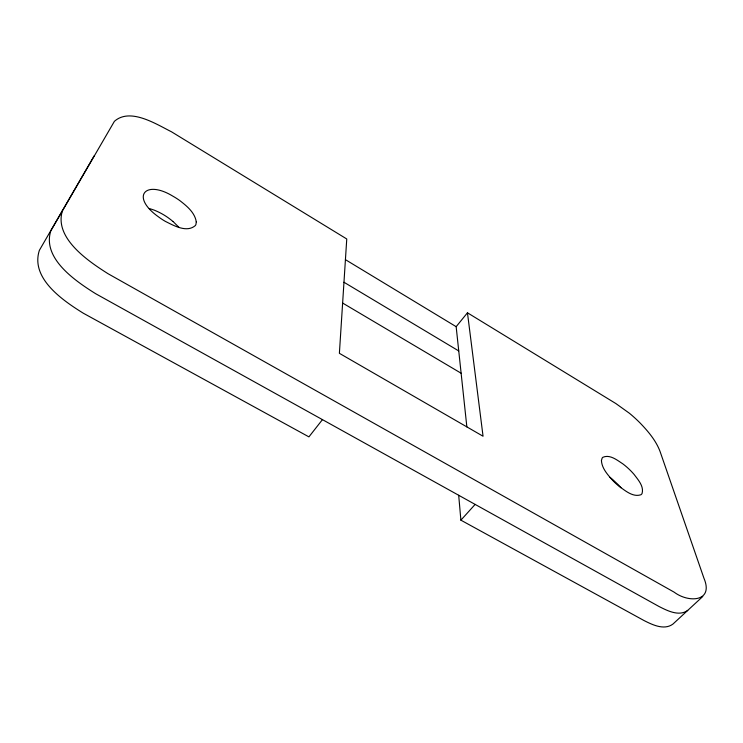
<?xml version="1.0" encoding="UTF-8"?>
<svg xmlns="http://www.w3.org/2000/svg" width="743" height="743" viewBox="0 0 743 743"><rect width="100%" height="100%" fill="white"/><g stroke="black" fill="none" stroke-linecap="round" stroke-linejoin="round"><path stroke-width="1.11" d="M62.403 210.826C53.895 238.178 88.482 261.313 108.069 273.73L674.17 592.171C688.752 603.186 714.032 601.839 703.9 578.1L660.035 451.391C655.855 440.367 648.017 431.2 639.927 422.823A141.495 141.495 0 0 0 629.405 413.257L615.836 403.533L467.458 312.794L456.156 326.679L466.855 426.891M94.138 155.872L39.379 250.317C30.194 278.346 62.979 300.59 83.337 313.23L308.921 436.875L322.453 419.628M702.785 596.48L672.954 624.064C664.186 630.566 652.493 624.817 644.023 620.544L460.892 520.165L475.139 504.404M687.749 610.384C678.944 616.746 667.39 610.718 658.976 606.474L95.587 293.671C75.647 281.142 41.914 258.48 50.83 230.794L114.394 121.332C130.146 107.317 156.123 124.109 171.484 131.79L346.758 238.977L339.384 353.315L483.052 436.234L467.458 312.794M149.278 208.495L154.042 210.074A66.48 66.48 0 0 1 172.915 221.46M342.625 303.042L461.124 373.227M343.963 282.247L458.747 350.947M345.421 259.651L456.156 326.679M172.961 221.414L178.952 227.339M458.691 495.275L460.892 520.165M620.944 487.761A66.201 66.201 0 0 0 618.083 484.594L612.901 479.727A65.904 65.904 0 0 0 609.938 477.359M601.431 460.511C601.821 468.415 607.774 474.786 612.724 480.433A72.749 72.749 0 0 0 619.058 486.275C625.197 490.612 632.878 497.457 640.893 494.764A3.613 3.613 0 0 0 642.054 493.519C644.181 486.349 638.051 479.737 634.067 474.396A71.105 71.105 0 0 0 622.838 463.864C617.219 460.223 609.892 454.122 602.898 457.279A3.585 3.585 0 0 0 602.146 458.106L601.431 460.511M196.273 221.841L195.966 224.293A5.433 5.433 0 0 1 195.363 225.556C186.716 233.051 173.881 225.593 165.28 221.34A72.907 72.907 0 0 1 158.296 216.715C130.136 196.598 145.331 179.304 172.915 196.198A73.074 73.074 0 0 1 179.676 200.499C186.744 205.96 194.842 212.489 196.273 221.841"/></g></svg>
